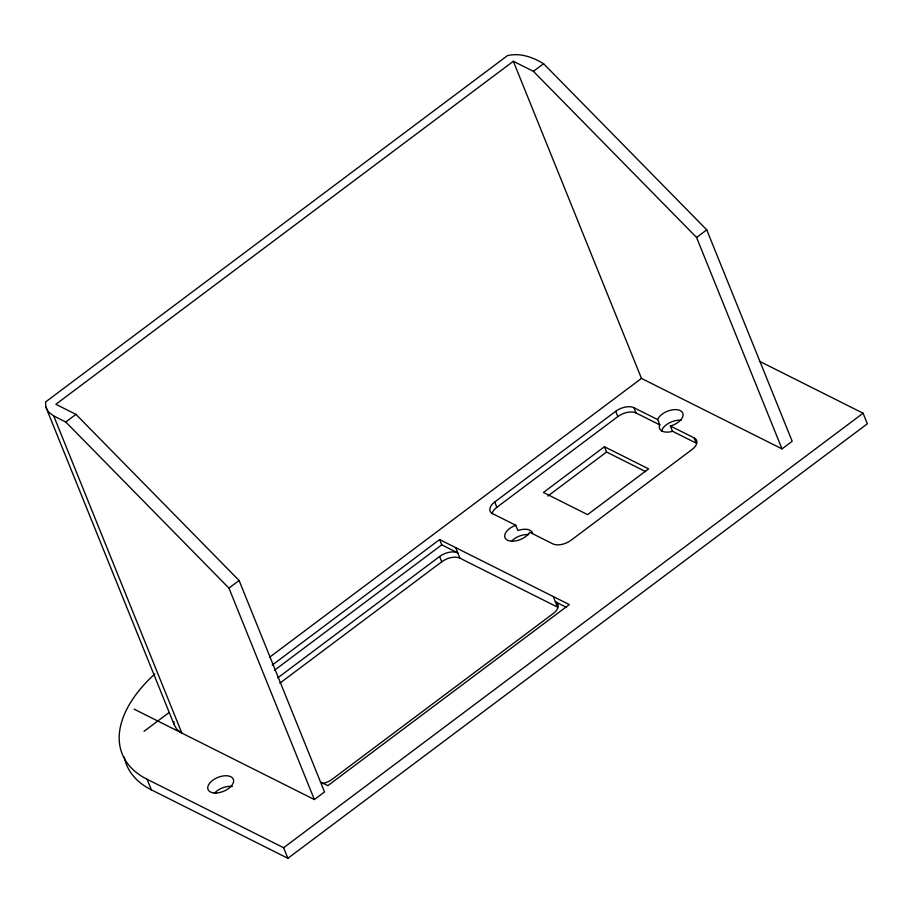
<?xml version="1.0" encoding="UTF-8"?>
<svg xmlns="http://www.w3.org/2000/svg" width="913" height="913" viewBox="0 0 913 913"><rect width="100%" height="100%" fill="white"/><g stroke="black" fill="none" stroke-linecap="round" stroke-linejoin="round"><path stroke-width="1.37" d="M672.493 431.256L670.747 431.746A13.638 7.487 -22 0 1 659.391 426.051L659.825 424.899L657.68 419.615L658.09 418.542A13.638 7.487 -22 0 1 680.288 410.599A13.638 7.487 -22 0 1 671.991 425.526L670.359 425.972L672.493 431.256L696.277 443.182L694.142 437.898L670.359 425.972M45.764 406.844L48.526 412.048L53.73 415.951L181.858 733.093L176.666 729.179L173.892 723.986L45.764 406.844L45.65 401.914L507.491 55.602C520.193 52.646 532.793 57.12 543.577 63.716L706.753 229.848L792.176 441.264L782.007 448.888L696.585 237.471L533.409 71.34L513.334 61.274L55.864 404.299L75.939 414.376L239.103 580.497L324.526 791.925L314.369 799.548L134.074 709.127M53.73 415.951L65.77 422L75.939 414.376M533.409 71.34L543.577 63.716M314.369 799.548L228.946 588.12L239.103 580.497M696.585 237.471L706.753 229.848M144.037 731.302L169.065 712.539M269.552 657.28L641.474 378.404L782.007 448.888M272.2 665.098L439.621 539.56L569.313 604.6L327.87 785.648L320.463 781.939M532.587 533.26A13.638 7.487 -22 0 0 517.899 530.556L515.765 525.272L492.598 513.654A13.638 7.487 -22 0 1 494.732 502.002L615.716 411.284A13.638 7.487 -22 0 1 633.907 407.689L657.68 419.615M274.345 670.382L441.755 544.844L457.824 552.901A13.638 7.487 -22 0 0 439.621 556.496L277.78 677.857M492.039 513.859A13.638 7.487 -22 0 1 496.866 507.286L617.85 416.568A13.638 7.487 -22 0 1 636.041 412.973L659.825 424.899M279.914 683.141L441.755 561.78A13.638 7.487 -22 0 1 459.958 558.185L557.523 607.122L553.255 596.554M604.429 446.731L543.429 492.472L587.595 514.624L648.595 468.883L604.429 446.731L606.563 452.015L645.685 471.644M547.823 496.067L606.563 452.015M154.879 673.931A136.414 74.889 -22 0 0 147.084 779.257L283.612 847.732L863.082 413.224L867.35 423.792L287.88 858.3L151.364 789.836A136.414 74.889 -22 0 1 124.282 757.071M759.422 361.24L863.082 413.224M566.517 607.407L555.389 601.838A13.638 7.487 -22 0 1 553.255 613.49L332.138 779.291A13.638 7.487 -22 0 1 322.597 783.502M65.77 422L228.946 588.12M513.334 61.274L641.474 378.404M633.907 407.689L636.041 412.973M615.716 411.284L617.85 416.568M494.732 502.002L496.866 507.286M455.678 547.617L459.958 558.185M439.621 539.56L441.755 544.844M439.621 556.496L441.755 561.78M283.612 847.732L287.88 858.3M147.084 779.257L151.364 789.836M173.835 721.521L173.892 723.986M694.142 437.898A13.638 7.487 -22 0 1 692.008 449.55L571.024 540.268A13.638 7.487 -22 0 1 552.833 543.863L529.666 532.245A13.638 7.487 -22 0 1 507.468 540.188A13.638 7.487 -22 0 1 515.765 525.272M214.327 793.306A13.638 7.487 -22 0 1 232.359 786.481M661.526 431.335A13.638 7.487 -22 0 1 681.201 420.254M511.52 541.215A13.638 7.487 -22 0 1 528.707 534.596M216.29 792.975A13.638 7.487 -22 0 0 233.443 779.542A13.638 7.487 -22 0 0 212.33 780.592A13.638 7.487 -22 0 0 216.29 792.975"/></g></svg>
